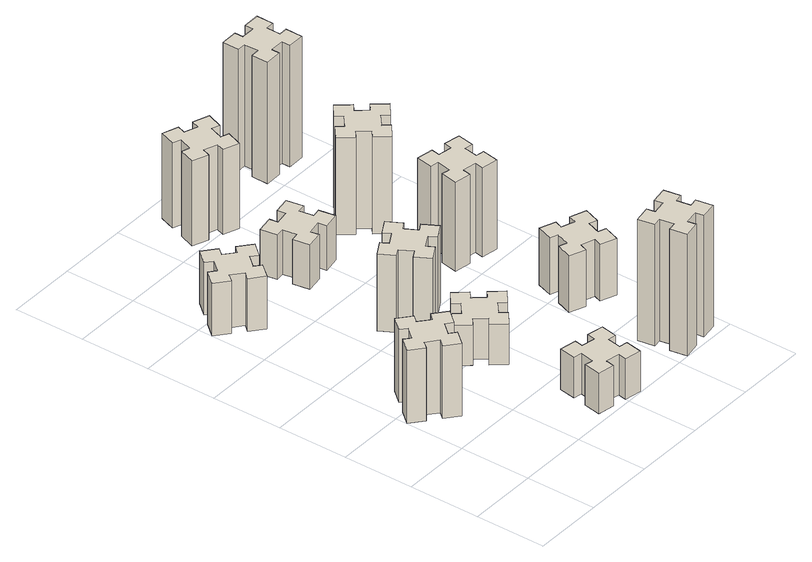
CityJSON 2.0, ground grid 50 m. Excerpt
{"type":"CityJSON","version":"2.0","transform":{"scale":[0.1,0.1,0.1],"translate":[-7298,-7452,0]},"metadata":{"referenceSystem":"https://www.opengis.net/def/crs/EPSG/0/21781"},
"CityObjects":{
"building1":{"type":"Building","attributes":{"class":"1000","function":"1000","usage":"1000","yearOfConstruction":2016,"roofType":"1000","measuredHeight":54,"storeysAboveGround":30,"storeysBelowGround":0},"geometry":[{"type":"Solid","lod":"1","boundaries":[[[[0,1,2,3,4,5,6,7,8,9,10,11,12,13,14,15,16,17,18,19]],[[17,16,20,21]],[[16,15,22,20]],[[15,14,23,22]],[[14,13,24,23]],[[13,12,25,24]],[[12,11,26,25]],[[11,10,27,26]],[[10,9,28,27]],[[9,8,29,28]],[[8,7,30,29]],[[7,6,31,30]],[[6,5,32,31]],[[5,4,33,32]],[[4,3,34,33]],[[3,2,35,34]],[[2,1,36,35]],[[1,0,37,36]],[[0,19,38,37]],[[19,18,39,38]],[[18,17,21,39]],[[24,25,26,27,28,29,30,31,32,33,34,35,36,37,38,39,21,20,22,23]]]]}]},
"building2":{"type":"Building","attributes":{"class":"1000","function":"1000","usage":"1000","yearOfConstruction":2016,"roofType":"1000","measuredHeight":39,"storeysAboveGround":30,"storeysBelowGround":0},"geometry":[{"type":"Solid","lod":"1","boundaries":[[[[40,41,42,43,44,45,46,47,48,49,50,51,52,53,54,55,56,57,58,59]],[[57,56,60,61]],[[56,55,62,60]],[[55,54,63,62]],[[54,53,64,63]],[[53,52,65,64]],[[52,51,66,65]],[[51,50,67,66]],[[50,49,68,67]],[[49,48,69,68]],[[48,47,70,69]],[[47,46,71,70]],[[46,45,72,71]],[[45,44,73,72]],[[44,43,74,73]],[[43,42,75,74]],[[42,41,76,75]],[[41,40,77,76]],[[40,59,78,77]],[[59,58,79,78]],[[58,57,61,79]],[[64,65,66,67,68,69,70,71,72,73,74,75,76,77,78,79,61,60,62,63]]]]}]},
"building3":{"type":"Building","attributes":{"class":"1000","function":"1000","usage":"1000","yearOfConstruction":2016,"roofType":"1000","measuredHeight":30,"storeysAboveGround":30,"storeysBelowGround":0},"geometry":[{"type":"Solid","lod":"1","boundaries":[[[[80,81,82,83,84,85,86,87,88,89,90,91,92,93,94,95,96,97,98,99]],[[97,96,100,101]],[[96,95,102,100]],[[95,94,103,102]],[[94,93,104,103]],[[93,92,105,104]],[[92,91,106,105]],[[91,90,107,106]],[[90,89,108,107]],[[89,88,109,108]],[[88,87,110,109]],[[87,86,111,110]],[[86,85,112,111]],[[85,84,113,112]],[[84,83,114,113]],[[83,82,115,114]],[[82,81,116,115]],[[81,80,117,116]],[[80,99,118,117]],[[99,98,119,118]],[[98,97,101,119]],[[104,105,106,107,108,109,110,111,112,113,114,115,116,117,118,119,101,100,102,103]]]]}]},
"building4":{"type":"Building","attributes":{"class":"1000","function":"1000","usage":"1000","yearOfConstruction":2016,"roofType":"1000","measuredHeight":30,"storeysAboveGround":30,"storeysBelowGround":0},"geometry":[{"type":"Solid","lod":"1","boundaries":[[[[120,121,122,123,124,125,126,127,128,129,130,131,132,133,134,135,136,137,138,139]],[[137,136,140,141]],[[136,135,142,140]],[[135,134,143,142]],[[134,133,144,143]],[[133,132,145,144]],[[132,131,146,145]],[[131,130,147,146]],[[130,129,148,147]],[[129,128,149,148]],[[128,127,150,149]],[[127,126,151,150]],[[126,125,152,151]],[[125,124,153,152]],[[124,123,154,153]],[[123,122,155,154]],[[122,121,156,155]],[[121,120,157,156]],[[120,139,158,157]],[[139,138,159,158]],[[138,137,141,159]],[[144,145,146,147,148,149,150,151,152,153,154,155,156,157,158,159,141,140,142,143]]]]}]},
"building5":{"type":"Building","attributes":{"class":"1000","function":"1000","usage":"1000","yearOfConstruction":2016,"roofType":"1000","measuredHeight":57,"storeysAboveGround":30,"storeysBelowGround":0},"geometry":[{"type":"Solid","lod":"1","boundaries":[[[[160,161,162,163,164,165,166,167,168,169,170,171,172,173,174,175,176,177,178,179]],[[177,176,180,181]],[[176,175,182,180]],[[175,174,183,182]],[[174,173,184,183]],[[173,172,185,184]],[[172,171,186,185]],[[171,170,187,186]],[[170,169,188,187]],[[169,168,189,188]],[[168,167,190,189]],[[167,166,191,190]],[[166,165,192,191]],[[165,164,193,192]],[[164,163,194,193]],[[163,162,195,194]],[[162,161,196,195]],[[161,160,197,196]],[[160,179,198,197]],[[179,178,199,198]],[[178,177,181,199]],[[184,185,186,187,188,189,190,191,192,193,194,195,196,197,198,199,181,180,182,183]]]]}]},
"building6":{"type":"Building","attributes":{"class":"1000","function":"1000","usage":"1000","yearOfConstruction":2016,"roofType":"1000","measuredHeight":33,"storeysAboveGround":30,"storeysBelowGround":0},"geometry":[{"type":"Solid","lod":"1","boundaries":[[[[200,201,202,203,204,205,206,207,208,209,210,211,212,213,214,215,216,217,218,219]],[[217,216,220,221]],[[216,215,222,220]],[[215,214,223,222]],[[214,213,224,223]],[[213,212,225,224]],[[212,211,226,225]],[[211,210,227,226]],[[210,209,228,227]],[[209,208,229,228]],[[208,207,230,229]],[[207,206,231,230]],[[206,205,232,231]],[[205,204,233,232]],[[204,203,234,233]],[[203,202,235,234]],[[202,201,236,235]],[[201,200,237,236]],[[200,219,238,237]],[[219,218,239,238]],[[218,217,221,239]],[[224,225,226,227,228,229,230,231,232,233,234,235,236,237,238,239,221,220,222,223]]]]}]},
"building7":{"type":"Building","attributes":{"class":"1000","function":"1000","usage":"1000","yearOfConstruction":2016,"roofType":"1000","measuredHeight":90,"storeysAboveGround":30,"storeysBelowGround":0},"geometry":[{"type":"Solid","lod":"1","boundaries":[[[[240,241,242,243,244,245,246,247,248,249,250,251,252,253,254,255,256,257,258,259]],[[257,256,260,261]],[[256,255,262,260]],[[255,254,263,262]],[[254,253,264,263]],[[253,252,265,264]],[[252,251,266,265]],[[251,250,267,266]],[[250,249,268,267]],[[249,248,269,268]],[[248,247,270,269]],[[247,246,271,270]],[[246,245,272,271]],[[245,244,273,272]],[[244,243,274,273]],[[243,242,275,274]],[[242,241,276,275]],[[241,240,277,276]],[[240,259,278,277]],[[259,258,279,278]],[[258,257,261,279]],[[264,265,266,267,268,269,270,271,272,273,274,275,276,277,278,279,261,260,262,263]]]]}]},
"building8":{"type":"Building","attributes":{"class":"1000","function":"1000","usage":"1000","yearOfConstruction":2016,"roofType":"1000","measuredHeight":63,"storeysAboveGround":30,"storeysBelowGround":0},"geometry":[{"type":"Solid","lod":"1","boundaries":[[[[280,281,282,283,284,285,286,287,288,289,290,291,292,293,294,295,296,297,298,299]],[[297,296,300,301]],[[296,295,302,300]],[[295,294,303,302]],[[294,293,304,303]],[[293,292,305,304]],[[292,291,306,305]],[[291,290,307,306]],[[290,289,308,307]],[[289,288,309,308]],[[288,287,310,309]],[[287,286,311,310]],[[286,285,312,311]],[[285,284,313,312]],[[284,283,314,313]],[[283,282,315,314]],[[282,281,316,315]],[[281,280,317,316]],[[280,299,318,317]],[[299,298,319,318]],[[298,297,301,319]],[[304,305,306,307,308,309,310,311,312,313,314,315,316,317,318,319,301,300,302,303]]]]}]},
"building9":{"type":"Building","attributes":{"class":"1000","function":"1000","usage":"1000","yearOfConstruction":2016,"roofType":"1000","measuredHeight":42,"storeysAboveGround":30,"storeysBelowGround":0},"geometry":[{"type":"Solid","lod":"1","boundaries":[[[[320,321,322,323,324,325,326,327,328,329,330,331,332,333,334,335,336,337,338,339]],[[337,336,340,341]],[[336,335,342,340]],[[335,334,343,342]],[[334,333,344,343]],[[333,332,345,344]],[[332,331,346,345]],[[331,330,347,346]],[[330,329,348,347]],[[329,328,349,348]],[[328,327,350,349]],[[327,326,351,350]],[[326,325,352,351]],[[325,324,353,352]],[[324,323,354,353]],[[323,322,355,354]],[[322,321,356,355]],[[321,320,357,356]],[[320,339,358,357]],[[339,338,359,358]],[[338,337,341,359]],[[344,345,346,347,348,349,350,351,352,353,354,355,356,357,358,359,341,340,342,343]]]]}]},
"building10":{"type":"Building","attributes":{"class":"1000","function":"1000","usage":"1000","yearOfConstruction":2016,"roofType":"1000","measuredHeight":66,"storeysAboveGround":30,"storeysBelowGround":0},"geometry":[{"type":"Solid","lod":"1","boundaries":[[[[360,361,362,363,364,365,366,367,368,369,370,371,372,373,374,375,376,377,378,379]],[[377,376,380,381]],[[376,375,382,380]],[[375,374,383,382]],[[374,373,384,383]],[[373,372,385,384]],[[372,371,386,385]],[[371,370,387,386]],[[370,369,388,387]],[[369,368,389,388]],[[368,367,390,389]],[[367,366,391,390]],[[366,365,392,391]],[[365,364,393,392]],[[364,363,394,393]],[[363,362,395,394]],[[362,361,396,395]],[[361,360,397,396]],[[360,379,398,397]],[[379,378,399,398]],[[378,377,381,399]],[[384,385,386,387,388,389,390,391,392,393,394,395,396,397,398,399,381,380,382,383]]]]}]},
"building11":{"type":"Building","attributes":{"class":"1000","function":"1000","usage":"1000","yearOfConstruction":2016,"roofType":"1000","measuredHeight":72,"storeysAboveGround":30,"storeysBelowGround":0},"geometry":[{"type":"Solid","lod":"1","boundaries":[[[[400,401,402,403,404,405,406,407,408,409,410,411,412,413,414,415,416,417,418,419]],[[417,416,420,421]],[[416,415,422,420]],[[415,414,423,422]],[[414,413,424,423]],[[413,412,425,424]],[[412,411,426,425]],[[411,410,427,426]],[[410,409,428,427]],[[409,408,429,428]],[[408,407,430,429]],[[407,406,431,430]],[[406,405,432,431]],[[405,404,433,432]],[[404,403,434,433]],[[403,402,435,434]],[[402,401,436,435]],[[401,400,437,436]],[[400,419,438,437]],[[419,418,439,438]],[[418,417,421,439]],[[424,425,426,427,428,429,430,431,432,433,434,435,436,437,438,439,421,420,422,423]]]]}]},
"building12":{"type":"Building","attributes":{"class":"1000","function":"1000","usage":"1000","yearOfConstruction":2016,"roofType":"1000","measuredHeight":90,"storeysAboveGround":30,"storeysBelowGround":0},"geometry":[{"type":"Solid","lod":"1","boundaries":[[[[440,441,442,443,444,445,446,447,448,449,450,451,452,453,454,455,456,457,458,459]],[[457,456,460,461]],[[456,455,462,460]],[[455,454,463,462]],[[454,453,464,463]],[[453,452,465,464]],[[452,451,466,465]],[[451,450,467,466]],[[450,449,468,467]],[[449,448,469,468]],[[448,447,470,469]],[[447,446,471,470]],[[446,445,472,471]],[[445,444,473,472]],[[444,443,474,473]],[[443,442,475,474]],[[442,441,476,475]],[[441,440,477,476]],[[440,459,478,477]],[[459,458,479,478]],[[458,457,461,479]],[[464,465,466,467,468,469,470,471,472,473,474,475,476,477,478,479,461,460,462,463]]]]}]}
},
"vertices":[
[136,893,0],[213,829,0],[174,783,0],[266,706,0],[343,798,0],[297,836,0],[362,913,0],[408,874,0],[485,966,0],[393,1043,0],[354,997,0],[278,1062,0],[316,1108,0],[224,1185,0],[147,1093,0],[193,1054,0],[129,978,0],[83,1016,0],[6,924,0],[98,847,0],[129,978,540],[83,1016,540],[193,1054,540],[147,1093,540],[224,1185,540],[316,1108,540],[278,1062,540],[354,997,540],[393,1043,540],[485,966,540],[408,874,540],[362,913,540],[297,836,540],[343,798,540],[266,706,540],[174,783,540],[213,829,540],[136,893,540],[98,847,540],[6,924,540],
[354,2477,0],[278,2542,0],[316,2588,0],[224,2665,0],[147,2573,0],[193,2534,0],[129,2458,0],[83,2496,0],[6,2404,0],[98,2327,0],[136,2373,0],[213,2309,0],[174,2263,0],[266,2186,0],[343,2278,0],[297,2316,0],[362,2393,0],[408,2354,0],[485,2446,0],[393,2523,0],[362,2393,390],[408,2354,390],[297,2316,390],[343,2278,390],[266,2186,390],[174,2263,390],[213,2309,390],[136,2373,390],[98,2327,390],[6,2404,390],[83,2496,390],[129,2458,390],[193,2534,390],[147,2573,390],[224,2665,390],[316,2588,390],[278,2542,390],[354,2477,390],[393,2523,390],[485,2446,390],
[886,274,0],[868,175,0],[809,186,0],[788,67,0],[907,47,0],[917,106,0],[1015,88,0],[1005,29,0],[1123,8,0],[1144,127,0],[1085,137,0],[1102,235,0],[1161,225,0],[1182,343,0],[1064,364,0],[1054,305,0],[955,322,0],[966,381,0],[847,402,0],[827,284,0],[955,322,300],[966,381,300],[1054,305,300],[1064,364,300],[1182,343,300],[1161,225,300],[1102,235,300],[1085,137,300],[1144,127,300],[1123,8,300],[1005,29,300],[1015,88,300],[917,106,300],[907,47,300],[788,67,300],[809,186,300],[868,175,300],[886,274,300],[827,284,300],[847,402,300],
[918,929,0],[994,993,0],[1033,947,0],[1125,1024,0],[1048,1116,0],[1002,1078,0],[937,1154,0],[983,1193,0],[906,1285,0],[814,1208,0],[853,1162,0],[776,1097,0],[738,1143,0],[646,1066,0],[723,974,0],[769,1013,0],[833,936,0],[787,898,0],[864,806,0],[956,883,0],[833,936,300],[787,898,300],[769,1013,300],[723,974,300],[646,1066,300],[738,1143,300],[776,1097,300],[853,1162,300],[814,1208,300],[906,1285,300],[983,1193,300],[937,1154,300],[1002,1078,300],[1048,1116,300],[1125,1024,300],[1033,947,300],[994,993,300],[918,929,300],[956,883,300],[864,806,300],
[874,1706,0],[787,1656,0],[757,1708,0],[653,1648,0],[713,1544,0],[765,1574,0],[815,1487,0],[763,1457,0],[823,1353,0],[927,1413,0],[897,1465,0],[984,1515,0],[1014,1463,0],[1118,1523,0],[1058,1627,0],[1006,1597,0],[956,1684,0],[1008,1714,0],[948,1818,0],[844,1758,0],[956,1684,570],[1008,1714,570],[1006,1597,570],[1058,1627,570],[1118,1523,570],[1014,1463,570],[984,1515,570],[897,1465,570],[927,1413,570],[823,1353,570],[763,1457,570],[815,1487,570],[765,1574,570],[713,1544,570],[653,1648,570],[757,1708,570],[787,1656,570],[874,1706,570],[844,1758,570],[948,1818,570],
[768,2455,0],[786,2357,0],[727,2347,0],[747,2228,0],[866,2249,0],[855,2308,0],[954,2326,0],[964,2267,0],[1082,2287,0],[1061,2406,0],[1002,2395,0],[985,2494,0],[1044,2504,0],[1023,2622,0],[905,2601,0],[915,2542,0],[817,2525,0],[807,2584,0],[688,2563,0],[709,2445,0],[817,2525,330],[807,2584,330],[915,2542,330],[905,2601,330],[1023,2622,330],[1044,2504,330],[985,2494,330],[1002,2395,330],[1061,2406,330],[1082,2287,330],[964,2267,330],[954,2326,330],[855,2308,330],[866,2249,330],[747,2228,330],[727,2347,330],[786,2357,330],[768,2455,330],[709,2445,330],[688,2563,330],
[1755,322,0],[1657,305,0],[1647,364,0],[1528,343,0],[1549,225,0],[1608,235,0],[1626,137,0],[1567,127,0],[1587,8,0],[1706,29,0],[1695,88,0],[1794,106,0],[1804,47,0],[1922,67,0],[1901,186,0],[1842,175,0],[1825,274,0],[1884,284,0],[1863,402,0],[1745,381,0],[1825,274,900],[1884,284,900],[1842,175,900],[1901,186,900],[1922,67,900],[1804,47,900],[1794,106,900],[1695,88,900],[1706,29,900],[1587,8,900],[1567,127,900],[1626,137,900],[1608,235,900],[1549,225,900],[1528,343,900],[1647,364,900],[1657,305,900],[1755,322,900],[1745,381,900],[1863,402,900],
[801,3079,0],[895,3045,0],[874,2989,0],[987,2947,0],[1028,3060,0],[972,3081,0],[1006,3175,0],[1062,3154,0],[1103,3267,0],[990,3308,0],[970,3252,0],[876,3286,0],[897,3342,0],[784,3383,0],[743,3270,0],[799,3250,0],[765,3156,0],[709,3177,0],[667,3064,0],[780,3023,0],[765,3156,630],[709,3177,630],[799,3250,630],[743,3270,630],[784,3383,630],[897,3342,630],[876,3286,630],[970,3252,630],[990,3308,630],[1103,3267,630],[1062,3154,630],[1006,3175,630],[972,3081,630],[1028,3060,630],[987,2947,630],[874,2989,630],[895,3045,630],[801,3079,630],[780,3023,630],[667,3064,630],
[1641,859,0],[1735,825,0],[1714,769,0],[1827,727,0],[1868,840,0],[1812,861,0],[1846,955,0],[1902,934,0],[1943,1047,0],[1830,1088,0],[1810,1032,0],[1716,1066,0],[1737,1122,0],[1624,1163,0],[1583,1050,0],[1639,1030,0],[1605,936,0],[1549,957,0],[1507,844,0],[1620,803,0],[1605,936,420],[1549,957,420],[1639,1030,420],[1583,1050,420],[1624,1163,420],[1737,1122,420],[1716,1066,420],[1810,1032,420],[1830,1088,420],[1943,1047,420],[1902,934,420],[1846,955,420],[1812,861,420],[1868,840,420],[1827,727,420],[1714,769,420],[1735,825,420],[1641,859,420],[1620,803,420],[1507,844,420],
[1557,1686,0],[1655,1668,0],[1645,1609,0],[1763,1588,0],[1784,1707,0],[1725,1717,0],[1742,1815,0],[1801,1805,0],[1822,1923,0],[1704,1944,0],[1694,1885,0],[1595,1902,0],[1606,1961,0],[1487,1982,0],[1467,1864,0],[1526,1854,0],[1508,1755,0],[1449,1766,0],[1428,1647,0],[1547,1627,0],[1508,1755,660],[1449,1766,660],[1526,1854,660],[1467,1864,660],[1487,1982,660],[1606,1961,660],[1595,1902,660],[1694,1885,660],[1704,1944,660],[1822,1923,660],[1801,1805,660],[1742,1815,660],[1725,1717,660],[1784,1707,660],[1763,1588,660],[1645,1609,660],[1655,1668,660],[1557,1686,660],[1547,1627,660],[1428,1647,660],
[1409,2393,0],[1473,2316,0],[1427,2278,0],[1504,2186,0],[1596,2263,0],[1558,2309,0],[1634,2373,0],[1673,2327,0],[1765,2404,0],[1688,2496,0],[1642,2458,0],[1577,2534,0],[1623,2573,0],[1546,2665,0],[1454,2588,0],[1493,2542,0],[1416,2477,0],[1378,2523,0],[1286,2446,0],[1363,2354,0],[1416,2477,720],[1378,2523,720],[1493,2542,720],[1454,2588,720],[1546,2665,720],[1623,2573,720],[1577,2534,720],[1642,2458,720],[1688,2496,720],[1765,2404,720],[1673,2327,720],[1634,2373,720],[1558,2309,720],[1596,2263,720],[1504,2186,720],[1427,2278,720],[1473,2316,720],[1409,2393,720],[1363,2354,720],[1286,2446,720],
[1575,3155,0],[1675,3155,0],[1675,3095,0],[1795,3095,0],[1795,3215,0],[1735,3215,0],[1735,3315,0],[1795,3315,0],[1795,3435,0],[1675,3435,0],[1675,3375,0],[1575,3375,0],[1575,3435,0],[1455,3435,0],[1455,3315,0],[1515,3315,0],[1515,3215,0],[1455,3215,0],[1455,3095,0],[1575,3095,0],[1515,3215,900],[1455,3215,900],[1515,3315,900],[1455,3315,900],[1455,3435,900],[1575,3435,900],[1575,3375,900],[1675,3375,900],[1675,3435,900],[1795,3435,900],[1795,3315,900],[1735,3315,900],[1735,3215,900],[1795,3215,900],[1795,3095,900],[1675,3095,900],[1675,3155,900],[1575,3155,900],[1575,3095,900],[1455,3095,900]
]}
